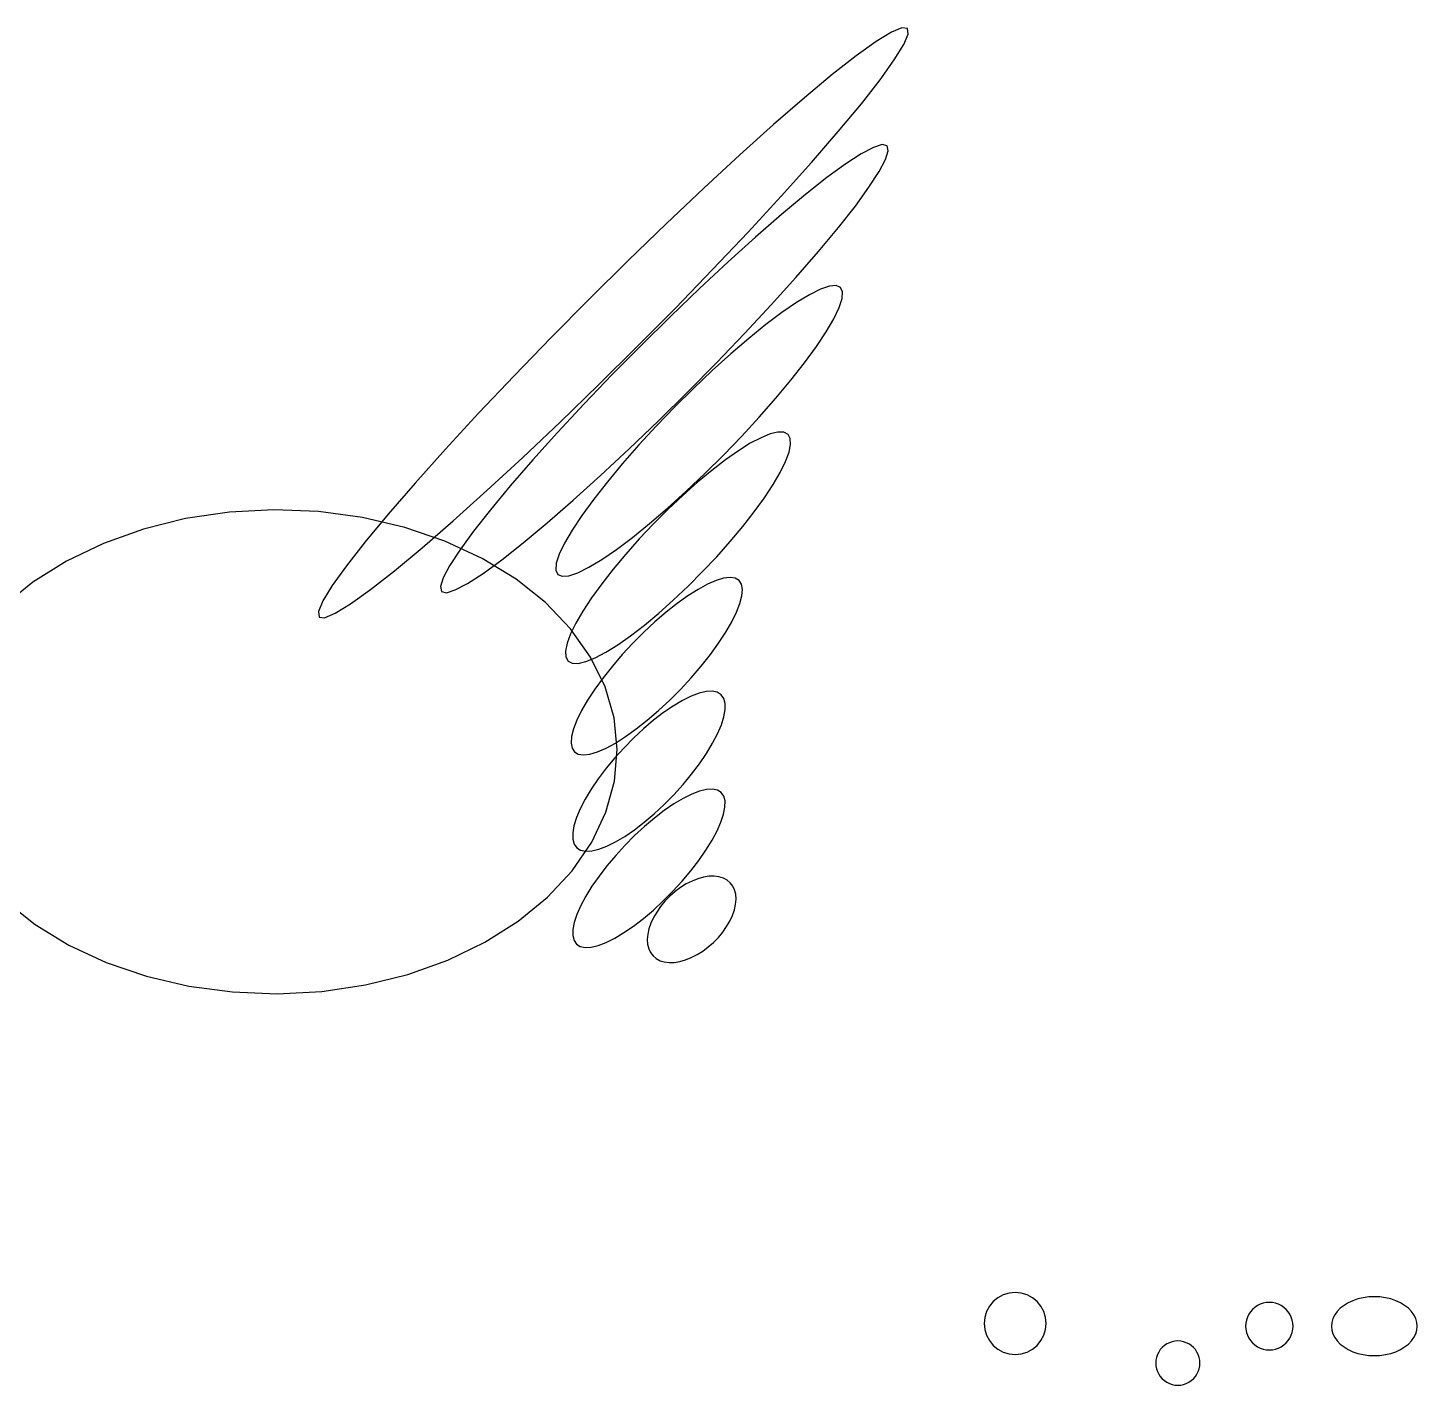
# Model space of a CAD drawing. Extents: x -292 to 292, y -205 to 211.
# Drawn here: x 112.41 to 144.69, y 149.89 to 181.42 of the extents above; entities that cross this region are included whole.
import ezdxf

# ---------------------------------------------------------------- set-up
doc = ezdxf.new("R2010")
doc.units = 0

msp = doc.modelspace()

# ---------------------------------------------------------------- linework, layer by layer
at = {"layer": 'CIRCLES'}
for p, q in [((134.752, 151.72), (134.685, 151.596)), ((134.841, 151.829), (134.752, 151.72)), ((134.95, 151.919), (134.841, 151.829)), ((135.075, 151.986), (134.95, 151.919)), ((135.21, 152.026), (135.075, 151.986)), ((135.35, 152.04), (135.21, 152.026)), ((135.491, 152.026), (135.35, 152.04)), ((135.626, 151.986), (135.491, 152.026)), ((135.75, 151.919), (135.626, 151.986)), ((135.859, 151.829), (135.75, 151.919)), ((135.949, 151.72), (135.859, 151.829)), ((136.015, 151.596), (135.949, 151.72)), ((134.644, 151.461), (134.63, 151.321)), ((134.685, 151.596), (134.644, 151.461)), ((136.056, 151.461), (136.015, 151.596)), ((136.07, 151.321), (136.056, 151.461)), ((134.63, 151.321), (134.644, 151.18)), ((134.644, 151.18), (134.685, 151.045)), ((136.015, 151.045), (136.056, 151.18)), ((136.056, 151.18), (136.07, 151.321)), ((134.685, 151.045), (134.752, 150.921)), ((134.752, 150.921), (134.841, 150.812)), ((134.841, 150.812), (134.95, 150.722)), ((135.75, 150.722), (135.859, 150.812)), ((135.859, 150.812), (135.949, 150.921)), ((135.949, 150.921), (136.015, 151.045)), ((134.95, 150.722), (135.075, 150.655)), ((135.075, 150.655), (135.21, 150.615)), ((135.21, 150.615), (135.35, 150.601)), ((135.35, 150.601), (135.491, 150.615)), ((135.491, 150.615), (135.626, 150.655)), ((135.626, 150.655), (135.75, 150.722))]:
    msp.add_line(p, q, dxfattribs=at)
at = {"layer": 'ELLIPSES'}
for p, q in [((132.118, 181.094), (131.657, 180.763)), ((132.474, 181.312), (132.118, 181.094)), ((132.719, 181.416), (132.474, 181.312)), ((132.85, 181.402), (132.719, 181.416)), ((132.761, 181.025), (132.864, 181.271)), ((132.864, 181.271), (132.85, 181.402)), ((132.542, 180.669), (132.761, 181.025)), ((131.657, 180.763), (131.1, 180.327)), ((132.212, 180.208), (132.542, 180.669)), ((131.1, 180.327), (130.455, 179.792)), ((131.776, 179.651), (132.212, 180.208)), ((130.455, 179.792), (129.735, 179.167)), ((131.24, 179.006), (131.776, 179.651)), ((129.735, 179.167), (128.951, 178.464)), ((130.616, 178.286), (131.24, 179.006)), ((132.06, 178.639), (131.775, 178.489)), ((132.262, 178.702), (132.06, 178.639)), ((132.377, 178.676), (132.262, 178.702)), ((132.34, 178.359), (132.403, 178.561)), ((132.403, 178.561), (132.377, 178.676)), ((128.951, 178.464), (128.117, 177.694)), ((129.913, 177.502), (130.616, 178.286)), ((131.412, 178.253), (130.977, 177.935)), ((131.775, 178.489), (131.412, 178.253)), ((132.19, 178.075), (132.34, 178.359)), ((130.977, 177.935), (130.478, 177.542)), ((131.954, 177.711), (132.19, 178.075)), ((128.117, 177.694), (127.246, 176.87)), ((131.637, 177.276), (131.954, 177.711)), ((129.143, 176.668), (129.913, 177.502)), ((130.478, 177.542), (129.922, 177.08)), ((131.243, 176.777), (131.637, 177.276)), ((129.922, 177.08), (129.32, 176.556)), ((127.246, 176.87), (126.355, 176.007)), ((128.319, 175.798), (129.143, 176.668)), ((130.781, 176.221), (131.243, 176.777)), ((129.32, 176.556), (128.681, 175.98)), ((126.355, 176.007), (125.458, 175.119)), ((128.681, 175.98), (128.017, 175.361)), ((130.257, 175.618), (130.781, 176.221)), ((127.456, 174.906), (128.319, 175.798)), ((129.681, 174.979), (130.257, 175.618)), ((128.017, 175.361), (127.339, 174.711)), ((130.825, 175.342), (130.569, 175.215)), ((131.034, 175.413), (130.825, 175.342)), ((131.19, 175.427), (131.034, 175.413)), ((131.292, 175.382), (131.19, 175.427)), ((131.338, 175.281), (131.292, 175.382)), ((125.458, 175.119), (124.57, 174.222)), ((129.063, 174.315), (129.681, 174.979)), ((130.268, 175.034), (129.929, 174.802)), ((130.569, 175.215), (130.268, 175.034)), ((131.259, 174.915), (131.327, 175.124)), ((131.327, 175.124), (131.338, 175.281)), ((126.568, 174.009), (127.456, 174.906)), ((127.339, 174.711), (126.659, 174.039)), ((129.929, 174.802), (129.558, 174.522)), ((130.959, 174.353), (131.136, 174.656)), ((131.136, 174.656), (131.259, 174.915)), ((128.413, 173.637), (129.063, 174.315)), ((129.558, 174.522), (129.159, 174.201)), ((130.731, 174.011), (130.959, 174.353)), ((124.57, 174.222), (123.707, 173.331)), ((125.671, 173.121), (126.568, 174.009)), ((126.659, 174.039), (125.988, 173.359)), ((129.159, 174.201), (128.741, 173.842)), ((130.457, 173.635), (130.731, 174.011)), ((128.741, 173.842), (128.31, 173.453)), ((125.988, 173.359), (125.337, 172.681)), ((127.742, 172.957), (128.413, 173.637)), ((128.31, 173.453), (127.875, 173.04)), ((130.141, 173.232), (130.457, 173.635)), ((123.707, 173.331), (122.883, 172.461)), ((124.78, 172.258), (125.671, 173.121)), ((127.875, 173.04), (127.441, 172.61)), ((129.789, 172.809), (130.141, 173.232)), ((127.061, 172.286), (127.742, 172.957)), ((129.406, 172.373), (129.789, 172.809)), ((122.883, 172.461), (122.113, 171.626)), ((125.337, 172.681), (124.719, 172.017)), ((127.441, 172.61), (127.017, 172.17)), ((123.909, 171.435), (124.78, 172.258)), ((126.383, 171.635), (127.061, 172.286)), ((127.017, 172.17), (126.61, 171.728)), ((128.999, 171.931), (129.406, 172.373)), ((124.719, 172.017), (124.143, 171.378)), ((128.575, 171.492), (128.999, 171.931)), ((129.197, 171.764), (128.92, 171.591)), ((129.445, 171.895), (129.197, 171.764)), ((129.66, 171.982), (129.445, 171.895)), ((129.838, 172.024), (129.66, 171.982)), ((129.976, 172.02), (129.838, 172.024)), ((130.073, 171.97), (129.976, 172.02)), ((130.125, 171.875), (130.073, 171.97)), ((130.097, 171.557), (130.134, 171.736)), ((130.134, 171.736), (130.125, 171.875)), ((122.113, 171.626), (121.41, 170.842)), ((123.075, 170.665), (123.909, 171.435)), ((125.719, 171.017), (126.383, 171.635)), ((126.61, 171.728), (126.227, 171.292)), ((128.141, 171.062), (128.575, 171.492)), ((128.92, 171.591), (128.62, 171.38)), ((130.016, 171.34), (130.097, 171.557)), ((124.143, 171.378), (123.619, 170.776)), ((126.227, 171.292), (125.875, 170.869)), ((128.3, 171.134), (127.967, 170.858)), ((128.62, 171.38), (128.3, 171.134)), ((129.728, 170.807), (129.893, 171.088)), ((129.893, 171.088), (130.016, 171.34)), ((121.41, 170.842), (120.786, 170.122)), ((123.619, 170.776), (123.157, 170.22)), ((125.081, 170.441), (125.719, 171.017)), ((125.875, 170.869), (125.559, 170.466)), ((127.967, 170.858), (127.627, 170.555)), ((127.706, 170.649), (128.141, 171.062)), ((129.526, 170.5), (129.728, 170.807)), ((122.291, 169.961), (123.075, 170.665)), ((124.478, 169.917), (125.081, 170.441)), ((125.559, 170.466), (125.285, 170.09)), ((127.275, 170.26), (127.706, 170.649)), ((127.627, 170.555), (127.285, 170.231)), ((129.29, 170.173), (129.526, 170.5)), ((117.095, 170.165), (116.077, 170.015)), ((118.13, 170.22), (117.095, 170.165)), ((119.166, 170.179), (118.13, 170.22)), ((120.186, 170.042), (119.166, 170.179)), ((120.786, 170.122), (120.25, 169.478)), ((123.157, 170.22), (122.764, 169.72)), ((126.857, 169.901), (127.275, 170.26)), ((127.285, 170.231), (126.946, 169.893)), ((129.023, 169.833), (129.29, 170.173)), ((116.077, 170.015), (115.096, 169.772)), ((121.17, 169.812), (120.186, 170.042)), ((122.103, 169.493), (121.17, 169.812)), ((121.571, 169.337), (122.291, 169.961)), ((123.923, 169.454), (124.478, 169.917)), ((125.285, 170.09), (125.057, 169.748)), ((126.459, 169.579), (126.857, 169.901)), ((126.946, 169.893), (126.618, 169.544)), ((128.731, 169.483), (129.023, 169.833)), ((115.096, 169.772), (114.167, 169.44)), ((120.25, 169.478), (119.814, 168.92)), ((122.969, 169.091), (122.103, 169.493)), ((122.764, 169.72), (122.446, 169.285)), ((125.057, 169.748), (124.88, 169.445)), ((126.087, 169.3), (126.459, 169.579)), ((126.618, 169.544), (126.304, 169.192)), ((128.418, 169.131), (128.731, 169.483)), ((114.167, 169.44), (113.307, 169.026)), ((120.927, 168.802), (121.571, 169.337)), ((122.446, 169.285), (122.21, 168.922)), ((123.423, 169.061), (123.923, 169.454)), ((124.757, 169.187), (124.689, 168.978)), ((124.88, 169.445), (124.757, 169.187)), ((125.748, 169.068), (126.087, 169.3)), ((126.304, 169.192), (126.012, 168.843)), ((113.307, 169.026), (112.529, 168.536)), ((119.814, 168.92), (119.484, 168.46)), ((122.21, 168.922), (122.06, 168.637)), ((123.753, 168.611), (122.969, 169.091)), ((122.988, 168.744), (123.423, 169.061)), ((124.689, 168.978), (124.678, 168.821)), ((125.191, 168.759), (125.447, 168.886)), ((125.447, 168.886), (125.748, 169.068)), ((126.012, 168.843), (125.745, 168.502)), ((128.089, 168.783), (128.418, 169.131)), ((112.529, 168.536), (111.849, 167.979)), ((120.369, 168.365), (120.927, 168.802)), ((122.06, 168.637), (121.997, 168.435)), ((122.34, 168.357), (122.625, 168.507)), ((122.625, 168.507), (122.988, 168.744)), ((124.441, 168.063), (123.753, 168.611)), ((124.678, 168.821), (124.724, 168.719)), ((124.724, 168.719), (124.826, 168.675)), ((124.826, 168.675), (124.982, 168.688)), ((124.982, 168.688), (125.191, 168.759)), ((127.75, 168.444), (128.089, 168.783)), ((128.401, 168.577), (128.201, 168.491)), ((128.577, 168.63), (128.401, 168.577)), ((128.726, 168.647), (128.577, 168.63)), ((128.846, 168.63), (128.726, 168.647)), ((128.935, 168.577), (128.846, 168.63)), ((128.991, 168.49), (128.935, 168.577)), ((119.484, 168.46), (119.265, 168.103)), ((119.909, 168.035), (120.369, 168.365)), ((121.997, 168.435), (122.024, 168.321)), ((122.024, 168.321), (122.139, 168.294)), ((122.139, 168.294), (122.34, 168.357)), ((125.745, 168.502), (125.509, 168.176)), ((127.408, 168.121), (127.75, 168.444)), ((127.746, 168.222), (127.497, 168.044)), ((127.982, 168.372), (127.746, 168.222)), ((128.201, 168.491), (127.982, 168.372)), ((128.957, 168.043), (129.002, 168.221)), ((129.014, 168.371), (128.991, 168.49)), ((129.002, 168.221), (129.014, 168.371)), ((119.265, 168.103), (119.162, 167.858)), ((119.552, 167.816), (119.909, 168.035)), ((125.022, 167.455), (124.441, 168.063)), ((125.307, 167.869), (125.143, 167.588)), ((125.509, 168.176), (125.307, 167.869)), ((127.068, 167.818), (127.408, 168.121)), ((127.497, 168.044), (127.241, 167.842)), ((128.878, 167.841), (128.957, 168.043)), ((119.162, 167.858), (119.176, 167.727)), ((119.176, 167.727), (119.307, 167.713)), ((119.307, 167.713), (119.552, 167.816)), ((125.143, 167.588), (125.019, 167.336)), ((126.415, 167.296), (126.735, 167.541)), ((126.981, 167.618), (126.721, 167.376)), ((126.735, 167.541), (127.068, 167.818)), ((127.241, 167.842), (126.981, 167.618)), ((128.628, 167.375), (128.768, 167.616)), ((128.768, 167.616), (128.878, 167.841)), ((125.019, 167.336), (124.938, 167.119)), ((125.486, 166.799), (125.022, 167.455)), ((126.115, 167.085), (126.415, 167.296)), ((126.721, 167.376), (126.467, 167.121)), ((128.46, 167.119), (128.628, 167.375)), ((124.938, 167.119), (124.902, 166.939)), ((124.902, 166.939), (124.91, 166.801)), ((125.59, 166.781), (125.838, 166.912)), ((125.838, 166.912), (126.115, 167.085)), ((126.467, 167.121), (126.222, 166.856)), ((128.268, 166.855), (128.46, 167.119)), ((124.91, 166.801), (124.962, 166.706)), ((124.962, 166.706), (125.059, 166.656)), ((125.059, 166.656), (125.197, 166.652)), ((125.197, 166.652), (125.375, 166.694)), ((125.375, 166.694), (125.59, 166.781)), ((125.824, 166.105), (125.486, 166.799)), ((125.991, 166.587), (125.777, 166.318)), ((126.222, 166.856), (125.991, 166.587)), ((127.823, 166.317), (128.055, 166.586)), ((128.055, 166.586), (128.268, 166.855)), ((125.777, 166.318), (125.585, 166.054)), ((127.579, 166.052), (127.823, 166.317)), ((125.585, 166.054), (125.417, 165.798)), ((126.031, 165.385), (125.824, 166.105)), ((127.324, 165.797), (127.579, 166.052)), ((128.005, 165.959), (127.82, 165.89)), ((128.17, 165.998), (128.005, 165.959)), ((128.312, 166.005), (128.17, 165.998)), ((128.429, 165.98), (128.312, 166.005)), ((128.519, 165.924), (128.429, 165.98)), ((128.58, 165.838), (128.519, 165.924)), ((125.417, 165.798), (125.277, 165.557)), ((127.065, 165.555), (127.324, 165.797)), ((127.404, 165.662), (127.179, 165.509)), ((127.619, 165.79), (127.404, 165.662)), ((127.82, 165.89), (127.619, 165.79)), ((128.611, 165.723), (128.58, 165.838)), ((128.612, 165.58), (128.611, 165.723)), ((125.167, 165.332), (125.088, 165.13)), ((125.277, 165.557), (125.167, 165.332)), ((126.104, 164.652), (126.031, 165.385)), ((126.548, 165.129), (126.804, 165.331)), ((126.949, 165.332), (126.717, 165.135)), ((126.804, 165.331), (127.065, 165.555)), ((127.179, 165.509), (126.949, 165.332)), ((128.524, 165.225), (128.583, 165.413)), ((128.583, 165.413), (128.612, 165.58)), ((125.088, 165.13), (125.043, 164.952)), ((126.299, 164.951), (126.548, 165.129)), ((126.717, 165.135), (126.487, 164.921)), ((128.321, 164.796), (128.436, 165.018)), ((128.436, 165.018), (128.524, 165.225)), ((125.043, 164.952), (125.031, 164.802)), ((125.031, 164.802), (125.054, 164.683)), ((125.054, 164.683), (125.11, 164.596)), ((125.644, 164.596), (125.844, 164.682)), ((125.844, 164.682), (126.063, 164.801)), ((126.041, 163.918), (126.104, 164.652)), ((126.263, 164.693), (126.049, 164.457)), ((126.063, 164.801), (126.299, 164.951)), ((126.487, 164.921), (126.263, 164.693)), ((128.181, 164.563), (128.321, 164.796)), ((125.11, 164.596), (125.199, 164.543)), ((125.199, 164.543), (125.319, 164.526)), ((125.319, 164.526), (125.468, 164.543)), ((125.468, 164.543), (125.644, 164.596)), ((126.049, 164.457), (125.848, 164.215)), ((127.834, 164.08), (128.018, 164.323)), ((128.018, 164.323), (128.181, 164.563)), ((125.848, 164.215), (125.665, 163.972)), ((127.634, 163.838), (127.834, 164.08)), ((125.502, 163.732), (125.361, 163.499)), ((125.665, 163.972), (125.502, 163.732)), ((125.843, 163.196), (126.041, 163.918)), ((127.42, 163.602), (127.634, 163.838)), ((128.018, 163.685), (127.835, 163.615)), ((128.181, 163.724), (128.018, 163.685)), ((128.321, 163.732), (128.181, 163.724)), ((128.435, 163.709), (128.321, 163.732)), ((128.522, 163.654), (128.435, 163.709)), ((125.361, 163.499), (125.246, 163.277)), ((126.966, 163.16), (127.196, 163.374)), ((127.196, 163.374), (127.42, 163.602)), ((127.422, 163.388), (127.199, 163.235)), ((127.636, 163.515), (127.422, 163.388)), ((127.835, 163.615), (127.636, 163.515)), ((128.581, 163.57), (128.522, 163.654)), ((128.609, 163.456), (128.581, 163.57)), ((128.608, 163.316), (128.609, 163.456)), ((125.158, 163.07), (125.099, 162.882)), ((125.246, 163.277), (125.158, 163.07)), ((125.514, 162.497), (125.843, 163.196)), ((126.734, 162.963), (126.966, 163.16)), ((126.969, 163.059), (126.738, 162.863)), ((127.199, 163.235), (126.969, 163.059)), ((128.515, 162.966), (128.576, 163.152)), ((128.576, 163.152), (128.608, 163.316)), ((125.099, 162.882), (125.07, 162.715)), ((125.07, 162.715), (125.071, 162.572)), ((126.279, 162.633), (126.503, 162.786)), ((126.503, 162.786), (126.734, 162.963)), ((126.738, 162.863), (126.508, 162.651)), ((128.307, 162.543), (128.424, 162.762)), ((128.424, 162.762), (128.515, 162.966)), ((125.059, 161.835), (125.514, 162.497)), ((125.071, 162.572), (125.103, 162.457)), ((125.103, 162.457), (125.164, 162.371)), ((125.164, 162.371), (125.254, 162.315)), ((125.678, 162.336), (125.862, 162.405)), ((125.862, 162.405), (126.064, 162.505)), ((126.064, 162.505), (126.279, 162.633)), ((126.283, 162.426), (126.069, 162.191)), ((126.508, 162.651), (126.283, 162.426)), ((128.165, 162.313), (128.307, 162.543)), ((125.254, 162.315), (125.371, 162.29)), ((125.371, 162.29), (125.513, 162.297)), ((125.513, 162.297), (125.678, 162.336)), ((126.069, 162.191), (125.867, 161.952)), ((127.815, 161.835), (128, 162.075)), ((128, 162.075), (128.165, 162.313)), ((124.487, 161.22), (125.059, 161.835)), ((125.867, 161.952), (125.683, 161.711)), ((127.614, 161.595), (127.815, 161.835)), ((125.518, 161.474), (125.375, 161.244)), ((125.683, 161.711), (125.518, 161.474)), ((127.399, 161.361), (127.614, 161.595)), ((127.576, 161.445), (127.448, 161.35)), ((127.709, 161.528), (127.576, 161.445)), ((127.843, 161.597), (127.709, 161.528)), ((127.978, 161.65), (127.843, 161.597)), ((128.11, 161.687), (127.978, 161.65)), ((128.237, 161.708), (128.11, 161.687)), ((128.357, 161.712), (128.237, 161.708)), ((128.469, 161.698), (128.357, 161.712)), ((128.57, 161.667), (128.469, 161.698)), ((128.658, 161.62), (128.57, 161.667)), ((128.732, 161.557), (128.658, 161.62)), ((128.79, 161.48), (128.732, 161.557)), ((128.832, 161.39), (128.79, 161.48)), ((111.894, 161.136), (112.582, 160.588)), ((123.806, 160.663), (124.487, 161.22)), ((125.375, 161.244), (125.258, 161.025)), ((126.945, 160.923), (127.175, 161.135)), ((127.214, 161.128), (127.111, 161.005)), ((127.175, 161.135), (127.399, 161.361)), ((127.326, 161.243), (127.214, 161.128)), ((127.448, 161.35), (127.326, 161.243)), ((128.858, 161.288), (128.832, 161.39)), ((128.855, 161.055), (128.865, 161.176)), ((128.865, 161.176), (128.858, 161.288)), ((125.168, 160.82), (125.106, 160.634)), ((125.258, 161.025), (125.168, 160.82)), ((126.713, 160.727), (126.945, 160.923)), ((127.022, 160.877), (126.946, 160.746)), ((127.111, 161.005), (127.022, 160.877)), ((128.723, 160.668), (128.783, 160.8)), ((128.783, 160.8), (128.828, 160.929)), ((128.828, 160.929), (128.855, 161.055)), ((112.582, 160.588), (113.366, 160.108)), ((123.029, 160.173), (123.806, 160.663)), ((125.075, 160.47), (125.073, 160.33)), ((125.106, 160.634), (125.075, 160.47)), ((126.26, 160.399), (126.484, 160.552)), ((126.484, 160.552), (126.713, 160.727)), ((126.841, 160.485), (126.813, 160.359)), ((126.885, 160.615), (126.841, 160.485)), ((126.946, 160.746), (126.885, 160.615)), ((128.557, 160.41), (128.647, 160.537)), ((128.647, 160.537), (128.723, 160.668)), ((122.168, 159.758), (123.029, 160.173)), ((125.073, 160.33), (125.102, 160.217)), ((125.102, 160.217), (125.16, 160.132)), ((125.16, 160.132), (125.247, 160.078)), ((125.664, 160.102), (125.847, 160.172)), ((125.847, 160.172), (126.047, 160.271)), ((126.047, 160.271), (126.26, 160.399)), ((126.813, 160.359), (126.803, 160.239)), ((126.803, 160.239), (126.811, 160.127)), ((126.811, 160.127), (126.836, 160.025)), ((128.22, 160.065), (128.342, 160.171)), ((128.342, 160.171), (128.455, 160.287)), ((128.455, 160.287), (128.557, 160.41)), ((113.366, 160.108), (114.232, 159.706)), ((125.247, 160.078), (125.362, 160.054)), ((125.362, 160.054), (125.502, 160.063)), ((125.502, 160.063), (125.664, 160.102)), ((126.836, 160.025), (126.878, 159.934)), ((126.878, 159.934), (126.937, 159.857)), ((126.937, 159.857), (127.011, 159.794)), ((127.011, 159.794), (127.099, 159.747)), ((127.691, 159.765), (127.825, 159.818)), ((127.825, 159.818), (127.96, 159.887)), ((127.96, 159.887), (128.092, 159.97)), ((128.092, 159.97), (128.22, 160.065)), ((114.232, 159.706), (115.165, 159.387)), ((121.239, 159.427), (122.168, 159.758)), ((127.099, 159.747), (127.199, 159.717)), ((127.199, 159.717), (127.311, 159.703)), ((127.311, 159.703), (127.431, 159.707)), ((127.431, 159.707), (127.559, 159.727)), ((127.559, 159.727), (127.691, 159.765)), ((115.165, 159.387), (116.15, 159.157)), ((116.15, 159.157), (117.169, 159.02)), ((119.241, 159.034), (120.258, 159.184)), ((120.258, 159.184), (121.239, 159.427)), ((117.169, 159.02), (118.205, 158.979)), ((118.205, 158.979), (119.241, 159.034)), ((140.98, 151.734), (140.92, 151.694)), ((141.045, 151.766), (140.98, 151.734)), ((141.113, 151.789), (141.045, 151.766)), ((141.184, 151.804), (141.113, 151.789)), ((141.256, 151.808), (141.184, 151.804)), ((141.328, 151.804), (141.256, 151.808)), ((141.398, 151.789), (141.328, 151.804)), ((141.467, 151.766), (141.398, 151.789)), ((141.531, 151.734), (141.467, 151.766)), ((141.591, 151.694), (141.531, 151.734)), ((142.99, 151.74), (142.904, 151.673)), ((143.088, 151.799), (142.99, 151.74)), ((143.196, 151.849), (143.088, 151.799)), ((143.313, 151.889), (143.196, 151.849)), ((143.436, 151.917), (143.313, 151.889)), ((143.564, 151.935), (143.436, 151.917)), ((143.694, 151.941), (143.564, 151.935)), ((143.824, 151.935), (143.694, 151.941)), ((143.952, 151.917), (143.824, 151.935)), ((144.076, 151.889), (143.952, 151.917)), ((144.192, 151.849), (144.076, 151.889)), ((144.301, 151.799), (144.192, 151.849)), ((144.399, 151.74), (144.301, 151.799)), ((144.485, 151.673), (144.399, 151.74)), ((140.723, 151.4), (140.709, 151.329)), ((140.746, 151.468), (140.723, 151.4)), ((140.778, 151.533), (140.746, 151.468)), ((140.818, 151.593), (140.778, 151.533)), ((140.866, 151.647), (140.818, 151.593)), ((140.92, 151.694), (140.866, 151.647)), ((141.646, 151.647), (141.591, 151.694)), ((141.693, 151.593), (141.646, 151.647)), ((141.733, 151.533), (141.693, 151.593)), ((141.765, 151.468), (141.733, 151.533)), ((141.788, 151.4), (141.765, 151.468)), ((141.802, 151.329), (141.788, 151.4)), ((142.732, 151.434), (142.707, 151.346)), ((142.774, 151.519), (142.732, 151.434)), ((142.832, 151.599), (142.774, 151.519)), ((142.904, 151.673), (142.832, 151.599)), ((144.557, 151.599), (144.485, 151.673)), ((144.615, 151.519), (144.557, 151.599)), ((144.657, 151.434), (144.615, 151.519)), ((144.682, 151.346), (144.657, 151.434)), ((140.709, 151.329), (140.704, 151.257)), ((140.704, 151.257), (140.709, 151.185)), ((140.709, 151.185), (140.723, 151.114)), ((140.723, 151.114), (140.746, 151.046)), ((141.765, 151.046), (141.788, 151.114)), ((141.788, 151.114), (141.802, 151.185)), ((141.807, 151.257), (141.802, 151.329)), ((141.802, 151.185), (141.807, 151.257)), ((142.707, 151.346), (142.698, 151.257)), ((142.698, 151.257), (142.707, 151.168)), ((142.707, 151.168), (142.732, 151.08)), ((142.732, 151.08), (142.774, 150.995)), ((144.615, 150.995), (144.657, 151.08)), ((144.657, 151.08), (144.682, 151.168)), ((144.691, 151.257), (144.682, 151.346)), ((144.682, 151.168), (144.691, 151.257)), ((138.765, 150.763), (138.721, 150.712)), ((138.816, 150.807), (138.765, 150.763)), ((138.872, 150.845), (138.816, 150.807)), ((138.932, 150.874), (138.872, 150.845)), ((138.996, 150.896), (138.932, 150.874)), ((139.061, 150.909), (138.996, 150.896)), ((139.128, 150.913), (139.061, 150.909)), ((139.196, 150.909), (139.128, 150.913)), ((139.261, 150.896), (139.196, 150.909)), ((139.325, 150.874), (139.261, 150.896)), ((139.385, 150.845), (139.325, 150.874)), ((139.441, 150.807), (139.385, 150.845)), ((139.492, 150.763), (139.441, 150.807)), ((139.536, 150.712), (139.492, 150.763)), ((140.746, 151.046), (140.778, 150.981)), ((140.778, 150.981), (140.818, 150.921)), ((140.818, 150.921), (140.866, 150.867)), ((140.866, 150.867), (140.92, 150.82)), ((140.92, 150.82), (140.98, 150.78)), ((140.98, 150.78), (141.045, 150.748)), ((141.467, 150.748), (141.531, 150.78)), ((141.531, 150.78), (141.591, 150.82)), ((141.591, 150.82), (141.646, 150.867)), ((141.646, 150.867), (141.693, 150.921)), ((141.693, 150.921), (141.733, 150.981)), ((141.733, 150.981), (141.765, 151.046)), ((142.774, 150.995), (142.832, 150.915)), ((142.832, 150.915), (142.904, 150.841)), ((142.904, 150.841), (142.99, 150.774)), ((142.99, 150.774), (143.088, 150.715)), ((144.301, 150.715), (144.399, 150.774)), ((144.399, 150.774), (144.485, 150.841)), ((144.485, 150.841), (144.557, 150.915)), ((144.557, 150.915), (144.615, 150.995)), ((138.619, 150.467), (138.615, 150.4)), ((138.632, 150.533), (138.619, 150.467)), ((138.654, 150.596), (138.632, 150.533)), ((138.684, 150.657), (138.654, 150.596)), ((138.721, 150.712), (138.684, 150.657)), ((139.573, 150.657), (139.536, 150.712)), ((139.603, 150.596), (139.573, 150.657)), ((139.625, 150.533), (139.603, 150.596)), ((139.638, 150.467), (139.625, 150.533)), ((139.642, 150.4), (139.638, 150.467)), ((141.045, 150.748), (141.113, 150.725)), ((141.113, 150.725), (141.184, 150.71)), ((141.184, 150.71), (141.256, 150.706)), ((141.256, 150.706), (141.328, 150.71)), ((141.328, 150.71), (141.398, 150.725)), ((141.398, 150.725), (141.467, 150.748)), ((143.088, 150.715), (143.196, 150.665)), ((143.196, 150.665), (143.313, 150.625)), ((143.313, 150.625), (143.436, 150.597)), ((143.436, 150.597), (143.564, 150.579)), ((143.564, 150.579), (143.694, 150.573)), ((143.694, 150.573), (143.824, 150.579)), ((143.824, 150.579), (143.952, 150.597)), ((143.952, 150.597), (144.076, 150.625)), ((144.076, 150.625), (144.192, 150.665)), ((144.192, 150.665), (144.301, 150.715)), ((138.615, 150.4), (138.619, 150.333)), ((138.619, 150.333), (138.632, 150.267)), ((138.632, 150.267), (138.654, 150.203)), ((138.654, 150.203), (138.684, 150.143)), ((138.684, 150.143), (138.721, 150.087)), ((139.536, 150.087), (139.573, 150.143)), ((139.573, 150.143), (139.603, 150.203)), ((139.603, 150.203), (139.625, 150.267)), ((139.625, 150.267), (139.638, 150.333)), ((139.638, 150.333), (139.642, 150.4)), ((138.721, 150.087), (138.765, 150.037)), ((138.765, 150.037), (138.816, 149.992)), ((138.816, 149.992), (138.872, 149.955)), ((138.872, 149.955), (138.932, 149.925)), ((138.932, 149.925), (138.996, 149.904)), ((138.996, 149.904), (139.061, 149.89)), ((139.061, 149.89), (139.128, 149.886)), ((139.128, 149.886), (139.196, 149.89)), ((139.196, 149.89), (139.261, 149.904)), ((139.261, 149.904), (139.325, 149.925)), ((139.325, 149.925), (139.385, 149.955)), ((139.385, 149.955), (139.441, 149.992)), ((139.441, 149.992), (139.492, 150.037)), ((139.492, 150.037), (139.536, 150.087))]:
    msp.add_line(p, q, dxfattribs=at)

doc.saveas('drawing.dxf')
